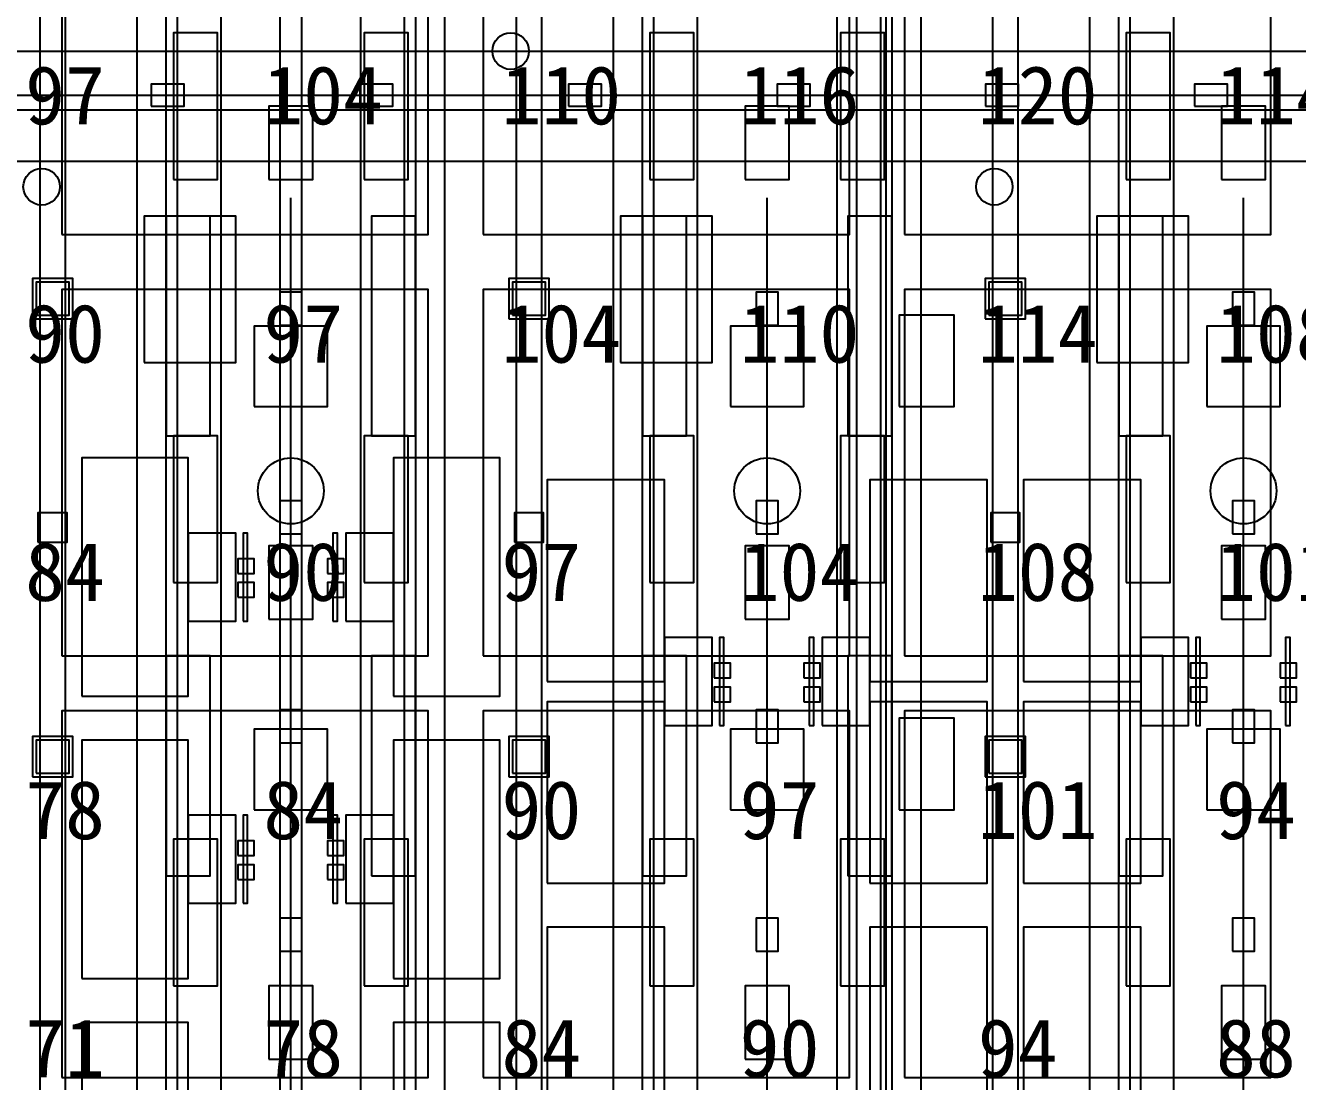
# Model space of a CAD drawing. Header units: metres. Extents: x -1640 to 1560, y -268 to 2338.
# Drawn here: x -425.49 to -390.77, y 2013.39 to 2042.2 of the extents above; entities that cross this region are included whole.
import ezdxf

# ---------------------------------------------------------------- set-up
doc = ezdxf.new("R2010")
doc.units = ezdxf.units.M
for name, color, linetype in [('1F_CHL', 4, 'Continuous'), ('1F_EHS_EXTINGUISHER_HYDRANT_CABINET_CONCEPT', 1, 'Continuous'), ('1F_PUMP', 2, 'Continuous'), ('1F_SCR', 3, 'Continuous'), ('1F_STRUCT_COLUMN', 8, 'Continuous'), ('2F_CSF_LATERAL_RACK_CONCEPT', 9, 'Continuous'), ('2F_RFG', 5, 'Continuous'), ('2F_STRUCT_COLUMN', 8, 'Continuous'), ('2F_VMB', 6, 'Continuous'), ('3F_CLEANROOM_OVERHEAD_PIPE_DUCT_CONCEPT', 9, 'Continuous'), ('3F_CVD', 3, 'Continuous'), ('3F_EHS_EGRESS_DIST_M', 2, 'Continuous'), ('3F_EHS_EXTINGUISHER_HYDRANT_CABINET_CONCEPT', 1, 'Continuous'), ('3F_EHS_GAS_DETECTOR', 6, 'Continuous'), ('3F_FOUP', 5, 'Continuous'), ('3F_OHT', 9, 'Continuous'), ('3F_OHTV', 1, 'Continuous'), ('3F_PHOTO', 1, 'Continuous'), ('3F_STK', 3, 'Continuous'), ('3F_STRUCT_COLUMN', 8, 'Continuous'), ('3F_TBAR', 6, 'Continuous'), ('4F_FFU', 1, 'Continuous'), ('4F_STRUCT_PLENUM_TRUSS_CONCEPT', 9, 'Continuous'), ('5F_CHL', 4, 'Continuous'), ('5F_EHS_EXTINGUISHER_HYDRANT_CABINET_CONCEPT', 1, 'Continuous'), ('5F_PUMP', 2, 'Continuous'), ('5F_SCR', 3, 'Continuous'), ('5F_STRUCT_COLUMN', 8, 'Continuous'), ('6F_CSF_LATERAL_RACK_CONCEPT', 9, 'Continuous'), ('6F_RFG', 5, 'Continuous'), ('6F_STRUCT_COLUMN', 8, 'Continuous'), ('6F_VMB', 6, 'Continuous'), ('7F_CLEANROOM_OVERHEAD_PIPE_DUCT_CONCEPT', 9, 'Continuous'), ('7F_CVD', 3, 'Continuous'), ('7F_EHS_EGRESS_DIST_M', 2, 'Continuous'), ('7F_EHS_EXTINGUISHER_HYDRANT_CABINET_CONCEPT', 1, 'Continuous'), ('7F_EHS_GAS_DETECTOR', 6, 'Continuous'), ('7F_FOUP', 5, 'Continuous'), ('7F_OHT', 9, 'Continuous'), ('7F_OHTV', 1, 'Continuous'), ('7F_PHOTO', 1, 'Continuous'), ('7F_STK', 3, 'Continuous'), ('7F_STRUCT_COLUMN', 8, 'Continuous'), ('7F_TBAR', 6, 'Continuous'), ('8F_FFU', 1, 'Continuous'), ('8F_STRUCT_PLENUM_TRUSS_CONCEPT', 9, 'Continuous'), ('EHS_TREATED_EXHAUST', 30, 'Continuous'), ('UTIL_GAS.BULK_CONCEPT', 2, 'Continuous'), ('UTIL_PCW.R_CONCEPT', 1, 'Continuous'), ('UTIL_PCW.S_CONCEPT', 6, 'Continuous')]:
    doc.layers.add(name, color=color, linetype=linetype)

msp = doc.modelspace()

# ---------------------------------------------------------------- linework, layer by layer
at = {"layer": '1F_CHL'}
for points in [[(-401.65, 2031.8), (-400.15, 2031.8), (-400.15, 2034.3), (-401.65, 2034.3)], [(-401.65, 2020.8), (-400.15, 2020.8), (-400.15, 2023.3), (-401.65, 2023.3)]]:
    msp.add_lwpolyline(points, close=True, dxfattribs=at)
at = {"layer": '1F_EHS_EXTINGUISHER_HYDRANT_CABINET_CONCEPT'}
msp.add_circle((-412.25, 2041.5), 0.5, dxfattribs=at)
at = {"layer": '1F_PUMP'}
for points in [[(-421.45, 2038), (-420.25, 2038), (-420.25, 2042), (-421.45, 2042)], [(-416.25, 2038), (-415.05, 2038), (-415.05, 2042), (-416.25, 2042)], [(-408.45, 2038), (-407.25, 2038), (-407.25, 2042), (-408.45, 2042)], [(-403.25, 2038), (-402.05, 2038), (-402.05, 2042), (-403.25, 2042)], [(-395.45, 2038), (-394.25, 2038), (-394.25, 2042), (-395.45, 2042)], [(-421.45, 2027), (-420.25, 2027), (-420.25, 2031), (-421.45, 2031)], [(-416.25, 2027), (-415.05, 2027), (-415.05, 2031), (-416.25, 2031)], [(-408.45, 2027), (-407.25, 2027), (-407.25, 2031), (-408.45, 2031)], [(-403.25, 2027), (-402.05, 2027), (-402.05, 2031), (-403.25, 2031)], [(-395.45, 2027), (-394.25, 2027), (-394.25, 2031), (-395.45, 2031)], [(-421.45, 2016), (-420.25, 2016), (-420.25, 2020), (-421.45, 2020)], [(-416.25, 2016), (-415.05, 2016), (-415.05, 2020), (-416.25, 2020)], [(-408.45, 2016), (-407.25, 2016), (-407.25, 2020), (-408.45, 2020)], [(-403.25, 2016), (-402.05, 2016), (-402.05, 2020), (-403.25, 2020)], [(-395.45, 2016), (-394.25, 2016), (-394.25, 2020), (-395.45, 2020)]]:
    msp.add_lwpolyline(points, close=True, dxfattribs=at)
at = {"layer": '1F_SCR'}
for points in [[(-419.25, 2031.8), (-417.25, 2031.8), (-417.25, 2034), (-419.25, 2034)], [(-406.25, 2031.8), (-404.25, 2031.8), (-404.25, 2034), (-406.25, 2034)], [(-393.25, 2031.8), (-391.25, 2031.8), (-391.25, 2034), (-393.25, 2034)], [(-419.25, 2020.8), (-417.25, 2020.8), (-417.25, 2023), (-419.25, 2023)], [(-406.25, 2020.8), (-404.25, 2020.8), (-404.25, 2023), (-406.25, 2023)], [(-393.25, 2020.8), (-391.25, 2020.8), (-391.25, 2023), (-393.25, 2023)]]:
    msp.add_lwpolyline(points, close=True, dxfattribs=at)
at = {"layer": '1F_STRUCT_COLUMN'}
for points in [[(-425.3, 2034.2), (-424.2, 2034.2), (-424.2, 2035.3), (-425.3, 2035.3)], [(-412.3, 2034.2), (-411.2, 2034.2), (-411.2, 2035.3), (-412.3, 2035.3)], [(-399.3, 2034.2), (-398.2, 2034.2), (-398.2, 2035.3), (-399.3, 2035.3)], [(-425.3, 2021.7), (-424.2, 2021.7), (-424.2, 2022.8), (-425.3, 2022.8)], [(-412.3, 2021.7), (-411.2, 2021.7), (-411.2, 2022.8), (-412.3, 2022.8)], [(-399.3, 2021.7), (-398.2, 2021.7), (-398.2, 2022.8), (-399.3, 2022.8)]]:
    msp.add_lwpolyline(points, close=True, dxfattribs=at)
at = {"layer": '2F_CSF_LATERAL_RACK_CONCEPT'}
for points in [[(-422.45, 1970), (-421.65, 1970), (-421.65, 2113), (-422.45, 2113)], [(-414.85, 1970), (-414.05, 1970), (-414.05, 2113), (-414.85, 2113)], [(-409.45, 1970), (-408.65, 1970), (-408.65, 2113), (-409.45, 2113)], [(-401.85, 1970), (-401.05, 1970), (-401.05, 2113), (-401.85, 2113)], [(-396.45, 1970), (-395.65, 1970), (-395.65, 2113), (-396.45, 2113)]]:
    msp.add_lwpolyline(points, close=True, dxfattribs=at)
at = {"layer": '2F_RFG'}
for points in [[(-421.65, 2031), (-420.45, 2031), (-420.45, 2037), (-421.65, 2037)], [(-416.05, 2031), (-414.85, 2031), (-414.85, 2037), (-416.05, 2037)], [(-408.65, 2031), (-407.45, 2031), (-407.45, 2037), (-408.65, 2037)], [(-403.05, 2031), (-401.85, 2031), (-401.85, 2037), (-403.05, 2037)], [(-395.65, 2031), (-394.45, 2031), (-394.45, 2037), (-395.65, 2037)], [(-421.65, 2019), (-420.45, 2019), (-420.45, 2025), (-421.65, 2025)], [(-416.05, 2019), (-414.85, 2019), (-414.85, 2025), (-416.05, 2025)], [(-408.65, 2019), (-407.45, 2019), (-407.45, 2025), (-408.65, 2025)], [(-403.05, 2019), (-401.85, 2019), (-401.85, 2025), (-403.05, 2025)], [(-395.65, 2019), (-394.45, 2019), (-394.45, 2025), (-395.65, 2025)]]:
    msp.add_lwpolyline(points, close=True, dxfattribs=at)
at = {"layer": '2F_STRUCT_COLUMN'}
for points in [[(-425.2, 2034.3), (-424.3, 2034.3), (-424.3, 2035.2), (-425.2, 2035.2)], [(-412.2, 2034.3), (-411.3, 2034.3), (-411.3, 2035.2), (-412.2, 2035.2)], [(-399.2, 2034.3), (-398.3, 2034.3), (-398.3, 2035.2), (-399.2, 2035.2)], [(-425.2, 2021.8), (-424.3, 2021.8), (-424.3, 2022.7), (-425.2, 2022.7)], [(-412.2, 2021.8), (-411.3, 2021.8), (-411.3, 2022.7), (-412.2, 2022.7)], [(-399.2, 2021.8), (-398.3, 2021.8), (-398.3, 2022.7), (-399.2, 2022.7)]]:
    msp.add_lwpolyline(points, close=True, dxfattribs=at)
at = {"layer": '2F_VMB'}
for points in [[(-418.85, 2038), (-417.65, 2038), (-417.65, 2040), (-418.85, 2040)], [(-405.85, 2038), (-404.65, 2038), (-404.65, 2040), (-405.85, 2040)], [(-392.85, 2038), (-391.65, 2038), (-391.65, 2040), (-392.85, 2040)], [(-418.85, 2026), (-417.65, 2026), (-417.65, 2028), (-418.85, 2028)], [(-405.85, 2026), (-404.65, 2026), (-404.65, 2028), (-405.85, 2028)], [(-392.85, 2026), (-391.65, 2026), (-391.65, 2028), (-392.85, 2028)], [(-418.85, 2014), (-417.65, 2014), (-417.65, 2016), (-418.85, 2016)], [(-405.85, 2014), (-404.65, 2014), (-404.65, 2016), (-405.85, 2016)], [(-392.85, 2014), (-391.65, 2014), (-391.65, 2016), (-392.85, 2016)]]:
    msp.add_lwpolyline(points, close=True, dxfattribs=at)
at = {"layer": '3F_CLEANROOM_OVERHEAD_PIPE_DUCT_CONCEPT'}
for points in [[(-421.35, 1969), (-420.15, 1969), (-420.15, 2114), (-421.35, 2114)], [(-416.35, 1969), (-415.15, 1969), (-415.15, 2114), (-416.35, 2114)], [(-408.35, 1969), (-407.15, 1969), (-407.15, 2114), (-408.35, 2114)], [(-403.35, 1969), (-402.15, 1969), (-402.15, 2114), (-403.35, 2114)], [(-395.35, 1969), (-394.15, 1969), (-394.15, 2114), (-395.35, 2114)]]:
    msp.add_lwpolyline(points, close=True, dxfattribs=at)
at = {"layer": '3F_CVD'}
for points in [[(-423.95, 2023.9), (-421.05, 2023.9), (-421.05, 2030.4), (-423.95, 2030.4)], [(-415.45, 2023.9), (-412.55, 2023.9), (-412.55, 2030.4), (-415.45, 2030.4)], [(-421.05, 2025.95), (-419.75, 2025.95), (-419.75, 2028.35), (-421.05, 2028.35)], [(-416.75, 2025.95), (-415.45, 2025.95), (-415.45, 2028.35), (-416.75, 2028.35)], [(-423.95, 2016.2), (-421.05, 2016.2), (-421.05, 2022.7), (-423.95, 2022.7)], [(-415.45, 2016.2), (-412.55, 2016.2), (-412.55, 2022.7), (-415.45, 2022.7)], [(-421.05, 2018.25), (-419.75, 2018.25), (-419.75, 2020.65), (-421.05, 2020.65)], [(-416.75, 2018.25), (-415.45, 2018.25), (-415.45, 2020.65), (-416.75, 2020.65)], [(-423.95, 2008.5), (-421.05, 2008.5), (-421.05, 2015), (-423.95, 2015)], [(-415.45, 2008.5), (-412.55, 2008.5), (-412.55, 2015), (-415.45, 2015)]]:
    msp.add_lwpolyline(points, close=True, dxfattribs=at)
at = {"layer": '3F_EHS_EXTINGUISHER_HYDRANT_CABINET_CONCEPT'}
for centre in [(-425.05, 2037.8), (-399.05, 2037.8)]:
    msp.add_circle(centre, 0.5, dxfattribs=at)
at = {"layer": '3F_EHS_GAS_DETECTOR'}
for centre in [(-418.25, 2029.5), (-405.25, 2029.5), (-392.25, 2029.5)]:
    msp.add_circle(centre, 0.9, dxfattribs=at)
at = {"layer": '3F_FOUP'}
for points in [[(-419.7, 2027.25), (-419.25, 2027.25), (-419.25, 2027.65), (-419.7, 2027.65)], [(-417.25, 2027.25), (-416.8, 2027.25), (-416.8, 2027.65), (-417.25, 2027.65)], [(-419.7, 2026.6), (-419.25, 2026.6), (-419.25, 2027), (-419.7, 2027)], [(-417.25, 2026.6), (-416.8, 2026.6), (-416.8, 2027), (-417.25, 2027)], [(-406.7, 2024.4), (-406.25, 2024.4), (-406.25, 2024.8), (-406.7, 2024.8)], [(-404.25, 2024.4), (-403.8, 2024.4), (-403.8, 2024.8), (-404.25, 2024.8)], [(-393.7, 2024.4), (-393.25, 2024.4), (-393.25, 2024.8), (-393.7, 2024.8)], [(-391.25, 2024.4), (-390.8, 2024.4), (-390.8, 2024.8), (-391.25, 2024.8)], [(-406.7, 2023.75), (-406.25, 2023.75), (-406.25, 2024.15), (-406.7, 2024.15)], [(-404.25, 2023.75), (-403.8, 2023.75), (-403.8, 2024.15), (-404.25, 2024.15)], [(-393.7, 2023.75), (-393.25, 2023.75), (-393.25, 2024.15), (-393.7, 2024.15)], [(-391.25, 2023.75), (-390.8, 2023.75), (-390.8, 2024.15), (-391.25, 2024.15)], [(-419.7, 2019.55), (-419.25, 2019.55), (-419.25, 2019.95), (-419.7, 2019.95)], [(-417.25, 2019.55), (-416.8, 2019.55), (-416.8, 2019.95), (-417.25, 2019.95)], [(-419.7, 2018.9), (-419.25, 2018.9), (-419.25, 2019.3), (-419.7, 2019.3)], [(-417.25, 2018.9), (-416.8, 2018.9), (-416.8, 2019.3), (-417.25, 2019.3)]]:
    msp.add_lwpolyline(points, close=True, dxfattribs=at)
at = {"layer": '3F_OHT'}
for p, q in [((-470, 2040.3), (-249.5, 2040.3)), ((-418.25, 1969), (-418.25, 2037.5)), ((-405.25, 1969), (-405.25, 2037.5)), ((-392.25, 1969), (-392.25, 2037.5))]:
    msp.add_line(p, q, dxfattribs=at)
at = {"layer": '3F_OHTV'}
for points in [[(-422.06, 2040), (-421.16, 2040), (-421.16, 2040.6), (-422.06, 2040.6)], [(-416.37, 2040), (-415.47, 2040), (-415.47, 2040.6), (-416.37, 2040.6)], [(-410.67, 2040), (-409.77, 2040), (-409.77, 2040.6), (-410.67, 2040.6)], [(-404.98, 2040), (-404.08, 2040), (-404.08, 2040.6), (-404.98, 2040.6)], [(-399.29, 2040), (-398.39, 2040), (-398.39, 2040.6), (-399.29, 2040.6)], [(-393.59, 2040), (-392.69, 2040), (-392.69, 2040.6), (-393.59, 2040.6)], [(-418.55, 2034.02), (-417.95, 2034.02), (-417.95, 2034.92), (-418.55, 2034.92)], [(-405.55, 2034.02), (-404.95, 2034.02), (-404.95, 2034.92), (-405.55, 2034.92)], [(-392.55, 2034.02), (-391.95, 2034.02), (-391.95, 2034.92), (-392.55, 2034.92)], [(-418.55, 2028.33), (-417.95, 2028.33), (-417.95, 2029.23), (-418.55, 2029.23)], [(-405.55, 2028.33), (-404.95, 2028.33), (-404.95, 2029.23), (-405.55, 2029.23)], [(-392.55, 2028.33), (-391.95, 2028.33), (-391.95, 2029.23), (-392.55, 2029.23)], [(-418.55, 2022.63), (-417.95, 2022.63), (-417.95, 2023.53), (-418.55, 2023.53)], [(-405.55, 2022.63), (-404.95, 2022.63), (-404.95, 2023.53), (-405.55, 2023.53)], [(-392.55, 2022.63), (-391.95, 2022.63), (-391.95, 2023.53), (-392.55, 2023.53)], [(-418.55, 2016.94), (-417.95, 2016.94), (-417.95, 2017.84), (-418.55, 2017.84)], [(-405.55, 2016.94), (-404.95, 2016.94), (-404.95, 2017.84), (-405.55, 2017.84)], [(-392.55, 2016.94), (-391.95, 2016.94), (-391.95, 2017.84), (-392.55, 2017.84)]]:
    msp.add_lwpolyline(points, close=True, dxfattribs=at)
at = {"layer": '3F_PHOTO'}
for points in [[(-411.25, 2024.3), (-408.05, 2024.3), (-408.05, 2029.8), (-411.25, 2029.8)], [(-402.45, 2024.3), (-399.25, 2024.3), (-399.25, 2029.8), (-402.45, 2029.8)], [(-398.25, 2024.3), (-395.05, 2024.3), (-395.05, 2029.8), (-398.25, 2029.8)], [(-408.05, 2023.1), (-406.75, 2023.1), (-406.75, 2025.5), (-408.05, 2025.5)], [(-403.75, 2023.1), (-402.45, 2023.1), (-402.45, 2025.5), (-403.75, 2025.5)], [(-395.05, 2023.1), (-393.75, 2023.1), (-393.75, 2025.5), (-395.05, 2025.5)], [(-411.25, 2018.8), (-408.05, 2018.8), (-408.05, 2023.75), (-411.25, 2023.75)], [(-402.45, 2018.8), (-399.25, 2018.8), (-399.25, 2023.75), (-402.45, 2023.75)], [(-398.25, 2018.8), (-395.05, 2018.8), (-395.05, 2023.75), (-398.25, 2023.75)], [(-411.25, 2012.1), (-408.05, 2012.1), (-408.05, 2017.6), (-411.25, 2017.6)], [(-402.45, 2012.1), (-399.25, 2012.1), (-399.25, 2017.6), (-402.45, 2017.6)], [(-398.25, 2012.1), (-395.05, 2012.1), (-395.05, 2017.6), (-398.25, 2017.6)]]:
    msp.add_lwpolyline(points, close=True, dxfattribs=at)
at = {"layer": '3F_STK'}
for points in [[(-422.25, 2033), (-419.75, 2033), (-419.75, 2037), (-422.25, 2037)], [(-409.25, 2033), (-406.75, 2033), (-406.75, 2037), (-409.25, 2037)], [(-396.25, 2033), (-393.75, 2033), (-393.75, 2037), (-396.25, 2037)]]:
    msp.add_lwpolyline(points, close=True, dxfattribs=at)
at = {"layer": '3F_STRUCT_COLUMN'}
for points in [[(-425.15, 2028.1), (-424.35, 2028.1), (-424.35, 2028.9), (-425.15, 2028.9)], [(-412.15, 2028.1), (-411.35, 2028.1), (-411.35, 2028.9), (-412.15, 2028.9)], [(-399.15, 2028.1), (-398.35, 2028.1), (-398.35, 2028.9), (-399.15, 2028.9)]]:
    msp.add_lwpolyline(points, close=True, dxfattribs=at)
at = {"layer": '3F_TBAR'}
for points in [[(-419.55, 2025.95), (-419.43, 2025.95), (-419.43, 2028.35), (-419.55, 2028.35)], [(-417.1, 2025.95), (-416.98, 2025.95), (-416.98, 2028.35), (-417.1, 2028.35)], [(-406.55, 2023.1), (-406.43, 2023.1), (-406.43, 2025.5), (-406.55, 2025.5)], [(-404.1, 2023.1), (-403.98, 2023.1), (-403.98, 2025.5), (-404.1, 2025.5)], [(-393.55, 2023.1), (-393.43, 2023.1), (-393.43, 2025.5), (-393.55, 2025.5)], [(-391.1, 2023.1), (-390.98, 2023.1), (-390.98, 2025.5), (-391.1, 2025.5)], [(-419.55, 2018.25), (-419.43, 2018.25), (-419.43, 2020.65), (-419.55, 2020.65)], [(-417.1, 2018.25), (-416.98, 2018.25), (-416.98, 2020.65), (-417.1, 2020.65)]]:
    msp.add_lwpolyline(points, close=True, dxfattribs=at)
at = {"layer": '4F_FFU'}
for points in [[(-424.5, 2036.5), (-414.5, 2036.5), (-414.5, 2046.5), (-424.5, 2046.5)], [(-413, 2036.5), (-403, 2036.5), (-403, 2046.5), (-413, 2046.5)], [(-401.5, 2036.5), (-391.5, 2036.5), (-391.5, 2046.5), (-401.5, 2046.5)], [(-424.5, 2025), (-414.5, 2025), (-414.5, 2035), (-424.5, 2035)], [(-413, 2025), (-403, 2025), (-403, 2035), (-413, 2035)], [(-401.5, 2025), (-391.5, 2025), (-391.5, 2035), (-401.5, 2035)], [(-424.5, 2013.5), (-414.5, 2013.5), (-414.5, 2023.5), (-424.5, 2023.5)], [(-413, 2013.5), (-403, 2013.5), (-403, 2023.5), (-413, 2023.5)], [(-401.5, 2013.5), (-391.5, 2013.5), (-391.5, 2023.5), (-401.5, 2023.5)]]:
    msp.add_lwpolyline(points, close=True, dxfattribs=at)
at = {"layer": '4F_STRUCT_PLENUM_TRUSS_CONCEPT'}
for points in [[(-425.1, 1966), (-424.4, 1966), (-424.4, 2117), (-425.1, 2117)], [(-412.1, 1966), (-411.4, 1966), (-411.4, 2117), (-412.1, 2117)], [(-399.1, 1966), (-398.4, 1966), (-398.4, 2117), (-399.1, 2117)]]:
    msp.add_lwpolyline(points, close=True, dxfattribs=at)
at = {"layer": '5F_CHL'}
for points in [[(-401.65, 2031.8), (-400.15, 2031.8), (-400.15, 2034.3), (-401.65, 2034.3)], [(-401.65, 2020.8), (-400.15, 2020.8), (-400.15, 2023.3), (-401.65, 2023.3)]]:
    msp.add_lwpolyline(points, close=True, dxfattribs=at)
at = {"layer": '5F_EHS_EXTINGUISHER_HYDRANT_CABINET_CONCEPT'}
msp.add_circle((-412.25, 2041.5), 0.5, dxfattribs=at)
at = {"layer": '5F_PUMP'}
for points in [[(-421.45, 2038), (-420.25, 2038), (-420.25, 2042), (-421.45, 2042)], [(-416.25, 2038), (-415.05, 2038), (-415.05, 2042), (-416.25, 2042)], [(-408.45, 2038), (-407.25, 2038), (-407.25, 2042), (-408.45, 2042)], [(-403.25, 2038), (-402.05, 2038), (-402.05, 2042), (-403.25, 2042)], [(-395.45, 2038), (-394.25, 2038), (-394.25, 2042), (-395.45, 2042)], [(-421.45, 2027), (-420.25, 2027), (-420.25, 2031), (-421.45, 2031)], [(-416.25, 2027), (-415.05, 2027), (-415.05, 2031), (-416.25, 2031)], [(-408.45, 2027), (-407.25, 2027), (-407.25, 2031), (-408.45, 2031)], [(-403.25, 2027), (-402.05, 2027), (-402.05, 2031), (-403.25, 2031)], [(-395.45, 2027), (-394.25, 2027), (-394.25, 2031), (-395.45, 2031)], [(-421.45, 2016), (-420.25, 2016), (-420.25, 2020), (-421.45, 2020)], [(-416.25, 2016), (-415.05, 2016), (-415.05, 2020), (-416.25, 2020)], [(-408.45, 2016), (-407.25, 2016), (-407.25, 2020), (-408.45, 2020)], [(-403.25, 2016), (-402.05, 2016), (-402.05, 2020), (-403.25, 2020)], [(-395.45, 2016), (-394.25, 2016), (-394.25, 2020), (-395.45, 2020)]]:
    msp.add_lwpolyline(points, close=True, dxfattribs=at)
at = {"layer": '5F_SCR'}
for points in [[(-419.25, 2031.8), (-417.25, 2031.8), (-417.25, 2034), (-419.25, 2034)], [(-406.25, 2031.8), (-404.25, 2031.8), (-404.25, 2034), (-406.25, 2034)], [(-393.25, 2031.8), (-391.25, 2031.8), (-391.25, 2034), (-393.25, 2034)], [(-419.25, 2020.8), (-417.25, 2020.8), (-417.25, 2023), (-419.25, 2023)], [(-406.25, 2020.8), (-404.25, 2020.8), (-404.25, 2023), (-406.25, 2023)], [(-393.25, 2020.8), (-391.25, 2020.8), (-391.25, 2023), (-393.25, 2023)]]:
    msp.add_lwpolyline(points, close=True, dxfattribs=at)
at = {"layer": '5F_STRUCT_COLUMN'}
for points in [[(-425.3, 2034.2), (-424.2, 2034.2), (-424.2, 2035.3), (-425.3, 2035.3)], [(-412.3, 2034.2), (-411.2, 2034.2), (-411.2, 2035.3), (-412.3, 2035.3)], [(-399.3, 2034.2), (-398.2, 2034.2), (-398.2, 2035.3), (-399.3, 2035.3)], [(-425.3, 2021.7), (-424.2, 2021.7), (-424.2, 2022.8), (-425.3, 2022.8)], [(-412.3, 2021.7), (-411.2, 2021.7), (-411.2, 2022.8), (-412.3, 2022.8)], [(-399.3, 2021.7), (-398.2, 2021.7), (-398.2, 2022.8), (-399.3, 2022.8)]]:
    msp.add_lwpolyline(points, close=True, dxfattribs=at)
at = {"layer": '6F_CSF_LATERAL_RACK_CONCEPT'}
for points in [[(-422.45, 1970), (-421.65, 1970), (-421.65, 2113), (-422.45, 2113)], [(-414.85, 1970), (-414.05, 1970), (-414.05, 2113), (-414.85, 2113)], [(-409.45, 1970), (-408.65, 1970), (-408.65, 2113), (-409.45, 2113)], [(-401.85, 1970), (-401.05, 1970), (-401.05, 2113), (-401.85, 2113)], [(-396.45, 1970), (-395.65, 1970), (-395.65, 2113), (-396.45, 2113)]]:
    msp.add_lwpolyline(points, close=True, dxfattribs=at)
at = {"layer": '6F_RFG'}
for points in [[(-421.65, 2031), (-420.45, 2031), (-420.45, 2037), (-421.65, 2037)], [(-416.05, 2031), (-414.85, 2031), (-414.85, 2037), (-416.05, 2037)], [(-408.65, 2031), (-407.45, 2031), (-407.45, 2037), (-408.65, 2037)], [(-403.05, 2031), (-401.85, 2031), (-401.85, 2037), (-403.05, 2037)], [(-395.65, 2031), (-394.45, 2031), (-394.45, 2037), (-395.65, 2037)], [(-421.65, 2019), (-420.45, 2019), (-420.45, 2025), (-421.65, 2025)], [(-416.05, 2019), (-414.85, 2019), (-414.85, 2025), (-416.05, 2025)], [(-408.65, 2019), (-407.45, 2019), (-407.45, 2025), (-408.65, 2025)], [(-403.05, 2019), (-401.85, 2019), (-401.85, 2025), (-403.05, 2025)], [(-395.65, 2019), (-394.45, 2019), (-394.45, 2025), (-395.65, 2025)]]:
    msp.add_lwpolyline(points, close=True, dxfattribs=at)
at = {"layer": '6F_STRUCT_COLUMN'}
for points in [[(-425.2, 2034.3), (-424.3, 2034.3), (-424.3, 2035.2), (-425.2, 2035.2)], [(-412.2, 2034.3), (-411.3, 2034.3), (-411.3, 2035.2), (-412.2, 2035.2)], [(-399.2, 2034.3), (-398.3, 2034.3), (-398.3, 2035.2), (-399.2, 2035.2)], [(-425.2, 2021.8), (-424.3, 2021.8), (-424.3, 2022.7), (-425.2, 2022.7)], [(-412.2, 2021.8), (-411.3, 2021.8), (-411.3, 2022.7), (-412.2, 2022.7)], [(-399.2, 2021.8), (-398.3, 2021.8), (-398.3, 2022.7), (-399.2, 2022.7)]]:
    msp.add_lwpolyline(points, close=True, dxfattribs=at)
at = {"layer": '6F_VMB'}
for points in [[(-418.85, 2038), (-417.65, 2038), (-417.65, 2040), (-418.85, 2040)], [(-405.85, 2038), (-404.65, 2038), (-404.65, 2040), (-405.85, 2040)], [(-392.85, 2038), (-391.65, 2038), (-391.65, 2040), (-392.85, 2040)], [(-418.85, 2026), (-417.65, 2026), (-417.65, 2028), (-418.85, 2028)], [(-405.85, 2026), (-404.65, 2026), (-404.65, 2028), (-405.85, 2028)], [(-392.85, 2026), (-391.65, 2026), (-391.65, 2028), (-392.85, 2028)], [(-418.85, 2014), (-417.65, 2014), (-417.65, 2016), (-418.85, 2016)], [(-405.85, 2014), (-404.65, 2014), (-404.65, 2016), (-405.85, 2016)], [(-392.85, 2014), (-391.65, 2014), (-391.65, 2016), (-392.85, 2016)]]:
    msp.add_lwpolyline(points, close=True, dxfattribs=at)
at = {"layer": '7F_CLEANROOM_OVERHEAD_PIPE_DUCT_CONCEPT'}
for points in [[(-421.35, 1969), (-420.15, 1969), (-420.15, 2114), (-421.35, 2114)], [(-416.35, 1969), (-415.15, 1969), (-415.15, 2114), (-416.35, 2114)], [(-408.35, 1969), (-407.15, 1969), (-407.15, 2114), (-408.35, 2114)], [(-403.35, 1969), (-402.15, 1969), (-402.15, 2114), (-403.35, 2114)], [(-395.35, 1969), (-394.15, 1969), (-394.15, 2114), (-395.35, 2114)]]:
    msp.add_lwpolyline(points, close=True, dxfattribs=at)
at = {"layer": '7F_CVD'}
for points in [[(-423.95, 2023.9), (-421.05, 2023.9), (-421.05, 2030.4), (-423.95, 2030.4)], [(-415.45, 2023.9), (-412.55, 2023.9), (-412.55, 2030.4), (-415.45, 2030.4)], [(-421.05, 2025.95), (-419.75, 2025.95), (-419.75, 2028.35), (-421.05, 2028.35)], [(-416.75, 2025.95), (-415.45, 2025.95), (-415.45, 2028.35), (-416.75, 2028.35)], [(-423.95, 2016.2), (-421.05, 2016.2), (-421.05, 2022.7), (-423.95, 2022.7)], [(-415.45, 2016.2), (-412.55, 2016.2), (-412.55, 2022.7), (-415.45, 2022.7)], [(-421.05, 2018.25), (-419.75, 2018.25), (-419.75, 2020.65), (-421.05, 2020.65)], [(-416.75, 2018.25), (-415.45, 2018.25), (-415.45, 2020.65), (-416.75, 2020.65)], [(-423.95, 2008.5), (-421.05, 2008.5), (-421.05, 2015), (-423.95, 2015)], [(-415.45, 2008.5), (-412.55, 2008.5), (-412.55, 2015), (-415.45, 2015)]]:
    msp.add_lwpolyline(points, close=True, dxfattribs=at)
at = {"layer": '7F_EHS_EXTINGUISHER_HYDRANT_CABINET_CONCEPT'}
for centre in [(-425.05, 2037.8), (-399.05, 2037.8)]:
    msp.add_circle(centre, 0.5, dxfattribs=at)
at = {"layer": '7F_EHS_GAS_DETECTOR'}
for centre in [(-418.25, 2029.5), (-405.25, 2029.5), (-392.25, 2029.5)]:
    msp.add_circle(centre, 0.9, dxfattribs=at)
at = {"layer": '7F_FOUP'}
for points in [[(-419.7, 2027.25), (-419.25, 2027.25), (-419.25, 2027.65), (-419.7, 2027.65)], [(-417.25, 2027.25), (-416.8, 2027.25), (-416.8, 2027.65), (-417.25, 2027.65)], [(-419.7, 2026.6), (-419.25, 2026.6), (-419.25, 2027), (-419.7, 2027)], [(-417.25, 2026.6), (-416.8, 2026.6), (-416.8, 2027), (-417.25, 2027)], [(-406.7, 2024.4), (-406.25, 2024.4), (-406.25, 2024.8), (-406.7, 2024.8)], [(-404.25, 2024.4), (-403.8, 2024.4), (-403.8, 2024.8), (-404.25, 2024.8)], [(-393.7, 2024.4), (-393.25, 2024.4), (-393.25, 2024.8), (-393.7, 2024.8)], [(-391.25, 2024.4), (-390.8, 2024.4), (-390.8, 2024.8), (-391.25, 2024.8)], [(-406.7, 2023.75), (-406.25, 2023.75), (-406.25, 2024.15), (-406.7, 2024.15)], [(-404.25, 2023.75), (-403.8, 2023.75), (-403.8, 2024.15), (-404.25, 2024.15)], [(-393.7, 2023.75), (-393.25, 2023.75), (-393.25, 2024.15), (-393.7, 2024.15)], [(-391.25, 2023.75), (-390.8, 2023.75), (-390.8, 2024.15), (-391.25, 2024.15)], [(-419.7, 2019.55), (-419.25, 2019.55), (-419.25, 2019.95), (-419.7, 2019.95)], [(-417.25, 2019.55), (-416.8, 2019.55), (-416.8, 2019.95), (-417.25, 2019.95)], [(-419.7, 2018.9), (-419.25, 2018.9), (-419.25, 2019.3), (-419.7, 2019.3)], [(-417.25, 2018.9), (-416.8, 2018.9), (-416.8, 2019.3), (-417.25, 2019.3)]]:
    msp.add_lwpolyline(points, close=True, dxfattribs=at)
at = {"layer": '7F_OHT'}
for p, q in [((-470, 2040.3), (-249.5, 2040.3)), ((-418.25, 1969), (-418.25, 2037.5)), ((-405.25, 1969), (-405.25, 2037.5)), ((-392.25, 1969), (-392.25, 2037.5))]:
    msp.add_line(p, q, dxfattribs=at)
at = {"layer": '7F_OHTV'}
for points in [[(-422.06, 2040), (-421.16, 2040), (-421.16, 2040.6), (-422.06, 2040.6)], [(-416.37, 2040), (-415.47, 2040), (-415.47, 2040.6), (-416.37, 2040.6)], [(-410.67, 2040), (-409.77, 2040), (-409.77, 2040.6), (-410.67, 2040.6)], [(-404.98, 2040), (-404.08, 2040), (-404.08, 2040.6), (-404.98, 2040.6)], [(-399.29, 2040), (-398.39, 2040), (-398.39, 2040.6), (-399.29, 2040.6)], [(-393.59, 2040), (-392.69, 2040), (-392.69, 2040.6), (-393.59, 2040.6)], [(-418.55, 2034.02), (-417.95, 2034.02), (-417.95, 2034.92), (-418.55, 2034.92)], [(-405.55, 2034.02), (-404.95, 2034.02), (-404.95, 2034.92), (-405.55, 2034.92)], [(-392.55, 2034.02), (-391.95, 2034.02), (-391.95, 2034.92), (-392.55, 2034.92)], [(-418.55, 2028.33), (-417.95, 2028.33), (-417.95, 2029.23), (-418.55, 2029.23)], [(-405.55, 2028.33), (-404.95, 2028.33), (-404.95, 2029.23), (-405.55, 2029.23)], [(-392.55, 2028.33), (-391.95, 2028.33), (-391.95, 2029.23), (-392.55, 2029.23)], [(-418.55, 2022.63), (-417.95, 2022.63), (-417.95, 2023.53), (-418.55, 2023.53)], [(-405.55, 2022.63), (-404.95, 2022.63), (-404.95, 2023.53), (-405.55, 2023.53)], [(-392.55, 2022.63), (-391.95, 2022.63), (-391.95, 2023.53), (-392.55, 2023.53)], [(-418.55, 2016.94), (-417.95, 2016.94), (-417.95, 2017.84), (-418.55, 2017.84)], [(-405.55, 2016.94), (-404.95, 2016.94), (-404.95, 2017.84), (-405.55, 2017.84)], [(-392.55, 2016.94), (-391.95, 2016.94), (-391.95, 2017.84), (-392.55, 2017.84)]]:
    msp.add_lwpolyline(points, close=True, dxfattribs=at)
at = {"layer": '7F_PHOTO'}
for points in [[(-411.25, 2024.3), (-408.05, 2024.3), (-408.05, 2029.8), (-411.25, 2029.8)], [(-402.45, 2024.3), (-399.25, 2024.3), (-399.25, 2029.8), (-402.45, 2029.8)], [(-398.25, 2024.3), (-395.05, 2024.3), (-395.05, 2029.8), (-398.25, 2029.8)], [(-408.05, 2023.1), (-406.75, 2023.1), (-406.75, 2025.5), (-408.05, 2025.5)], [(-403.75, 2023.1), (-402.45, 2023.1), (-402.45, 2025.5), (-403.75, 2025.5)], [(-395.05, 2023.1), (-393.75, 2023.1), (-393.75, 2025.5), (-395.05, 2025.5)], [(-411.25, 2018.8), (-408.05, 2018.8), (-408.05, 2023.75), (-411.25, 2023.75)], [(-402.45, 2018.8), (-399.25, 2018.8), (-399.25, 2023.75), (-402.45, 2023.75)], [(-398.25, 2018.8), (-395.05, 2018.8), (-395.05, 2023.75), (-398.25, 2023.75)], [(-411.25, 2012.1), (-408.05, 2012.1), (-408.05, 2017.6), (-411.25, 2017.6)], [(-402.45, 2012.1), (-399.25, 2012.1), (-399.25, 2017.6), (-402.45, 2017.6)], [(-398.25, 2012.1), (-395.05, 2012.1), (-395.05, 2017.6), (-398.25, 2017.6)]]:
    msp.add_lwpolyline(points, close=True, dxfattribs=at)
at = {"layer": '7F_STK'}
for points in [[(-422.25, 2033), (-419.75, 2033), (-419.75, 2037), (-422.25, 2037)], [(-409.25, 2033), (-406.75, 2033), (-406.75, 2037), (-409.25, 2037)], [(-396.25, 2033), (-393.75, 2033), (-393.75, 2037), (-396.25, 2037)]]:
    msp.add_lwpolyline(points, close=True, dxfattribs=at)
at = {"layer": '7F_STRUCT_COLUMN'}
for points in [[(-425.15, 2028.1), (-424.35, 2028.1), (-424.35, 2028.9), (-425.15, 2028.9)], [(-412.15, 2028.1), (-411.35, 2028.1), (-411.35, 2028.9), (-412.15, 2028.9)], [(-399.15, 2028.1), (-398.35, 2028.1), (-398.35, 2028.9), (-399.15, 2028.9)]]:
    msp.add_lwpolyline(points, close=True, dxfattribs=at)
at = {"layer": '7F_TBAR'}
for points in [[(-419.55, 2025.95), (-419.43, 2025.95), (-419.43, 2028.35), (-419.55, 2028.35)], [(-417.1, 2025.95), (-416.98, 2025.95), (-416.98, 2028.35), (-417.1, 2028.35)], [(-406.55, 2023.1), (-406.43, 2023.1), (-406.43, 2025.5), (-406.55, 2025.5)], [(-404.1, 2023.1), (-403.98, 2023.1), (-403.98, 2025.5), (-404.1, 2025.5)], [(-393.55, 2023.1), (-393.43, 2023.1), (-393.43, 2025.5), (-393.55, 2025.5)], [(-391.1, 2023.1), (-390.98, 2023.1), (-390.98, 2025.5), (-391.1, 2025.5)], [(-419.55, 2018.25), (-419.43, 2018.25), (-419.43, 2020.65), (-419.55, 2020.65)], [(-417.1, 2018.25), (-416.98, 2018.25), (-416.98, 2020.65), (-417.1, 2020.65)]]:
    msp.add_lwpolyline(points, close=True, dxfattribs=at)
at = {"layer": '8F_FFU'}
for points in [[(-424.5, 2036.5), (-414.5, 2036.5), (-414.5, 2046.5), (-424.5, 2046.5)], [(-413, 2036.5), (-403, 2036.5), (-403, 2046.5), (-413, 2046.5)], [(-401.5, 2036.5), (-391.5, 2036.5), (-391.5, 2046.5), (-401.5, 2046.5)], [(-424.5, 2025), (-414.5, 2025), (-414.5, 2035), (-424.5, 2035)], [(-413, 2025), (-403, 2025), (-403, 2035), (-413, 2035)], [(-401.5, 2025), (-391.5, 2025), (-391.5, 2035), (-401.5, 2035)], [(-424.5, 2013.5), (-414.5, 2013.5), (-414.5, 2023.5), (-424.5, 2023.5)], [(-413, 2013.5), (-403, 2013.5), (-403, 2023.5), (-413, 2023.5)], [(-401.5, 2013.5), (-391.5, 2013.5), (-391.5, 2023.5), (-401.5, 2023.5)]]:
    msp.add_lwpolyline(points, close=True, dxfattribs=at)
at = {"layer": '8F_STRUCT_PLENUM_TRUSS_CONCEPT'}
for points in [[(-425.1, 1966), (-424.4, 1966), (-424.4, 2117), (-425.1, 2117)], [(-412.1, 1966), (-411.4, 1966), (-411.4, 2117), (-412.1, 2117)], [(-399.1, 1966), (-398.4, 1966), (-398.4, 2117), (-399.1, 2117)]]:
    msp.add_lwpolyline(points, close=True, dxfattribs=at)
at = {"layer": 'EHS_TREATED_EXHAUST'}
msp.add_lwpolyline([(-418.55, 1970), (-417.95, 1970), (-417.95, 2125), (-418.55, 2125)], close=True, dxfattribs=at)
msp.add_lwpolyline([(-418.55, 1970), (-417.95, 1970), (-417.95, 2125), (-418.55, 2125)], close=True, dxfattribs=at)
at = {"layer": 'UTIL_GAS.BULK_CONCEPT'}
msp.add_line((-468.35, 2041.5), (-2.65, 2041.5), dxfattribs=at)
msp.add_line((-468.35, 2041.5), (-2.65, 2041.5), dxfattribs=at)
at = {"layer": 'UTIL_PCW.R_CONCEPT'}
for p, q in [((-402.005, 1971.78), (-402.005, 2111.23)), ((-402.005, 1971.78), (-402.005, 2111.23)), ((-468.4, 2039.9), (-2.6, 2039.9)), ((-468.4, 2039.9), (-2.6, 2039.9))]:
    msp.add_line(p, q, dxfattribs=at)
at = {"layer": 'UTIL_PCW.S_CONCEPT'}
for p, q in [((-402.805, 1971.78), (-402.805, 2111.23)), ((-402.805, 1971.78), (-402.805, 2111.23)), ((-468.4, 2038.5), (-2.6, 2038.5)), ((-468.4, 2038.5), (-2.6, 2038.5))]:
    msp.add_line(p, q, dxfattribs=at)

# ---------------------------------------------------------------- texts
at = {"layer": '3F_EHS_EGRESS_DIST_M'}
for s, p in [('97', (-425.5, 2039.5)), ('104', (-419, 2039.5)), ('110', (-412.5, 2039.5)), ('116', (-406, 2039.5)), ('120', (-399.5, 2039.5)), ('114', (-393, 2039.5)), ('90', (-425.5, 2033)), ('97', (-419, 2033)), ('104', (-412.5, 2033)), ('110', (-406, 2033)), ('114', (-399.5, 2033)), ('108', (-393, 2033)), ('84', (-425.5, 2026.5)), ('90', (-419, 2026.5)), ('97', (-412.5, 2026.5)), ('104', (-406, 2026.5)), ('108', (-399.5, 2026.5)), ('101', (-393, 2026.5)), ('78', (-425.5, 2020)), ('84', (-419, 2020)), ('90', (-412.5, 2020)), ('97', (-406, 2020)), ('101', (-399.5, 2020)), ('94', (-393, 2020)), ('71', (-425.5, 2013.5)), ('78', (-419, 2013.5)), ('84', (-412.5, 2013.5)), ('90', (-406, 2013.5)), ('94', (-399.5, 2013.5)), ('88', (-393, 2013.5))]:
    msp.add_text(s, height=1.6, dxfattribs=at).set_placement(p)
at = {"layer": '7F_EHS_EGRESS_DIST_M'}
for s, p in [('97', (-425.5, 2039.5)), ('104', (-419, 2039.5)), ('110', (-412.5, 2039.5)), ('116', (-406, 2039.5)), ('120', (-399.5, 2039.5)), ('114', (-393, 2039.5)), ('90', (-425.5, 2033)), ('97', (-419, 2033)), ('104', (-412.5, 2033)), ('110', (-406, 2033)), ('114', (-399.5, 2033)), ('108', (-393, 2033)), ('84', (-425.5, 2026.5)), ('90', (-419, 2026.5)), ('97', (-412.5, 2026.5)), ('104', (-406, 2026.5)), ('108', (-399.5, 2026.5)), ('101', (-393, 2026.5)), ('78', (-425.5, 2020)), ('84', (-419, 2020)), ('90', (-412.5, 2020)), ('97', (-406, 2020)), ('101', (-399.5, 2020)), ('94', (-393, 2020)), ('71', (-425.5, 2013.5)), ('78', (-419, 2013.5)), ('84', (-412.5, 2013.5)), ('90', (-406, 2013.5)), ('94', (-399.5, 2013.5)), ('88', (-393, 2013.5))]:
    msp.add_text(s, height=1.6, dxfattribs=at).set_placement(p)

doc.saveas('drawing.dxf')
